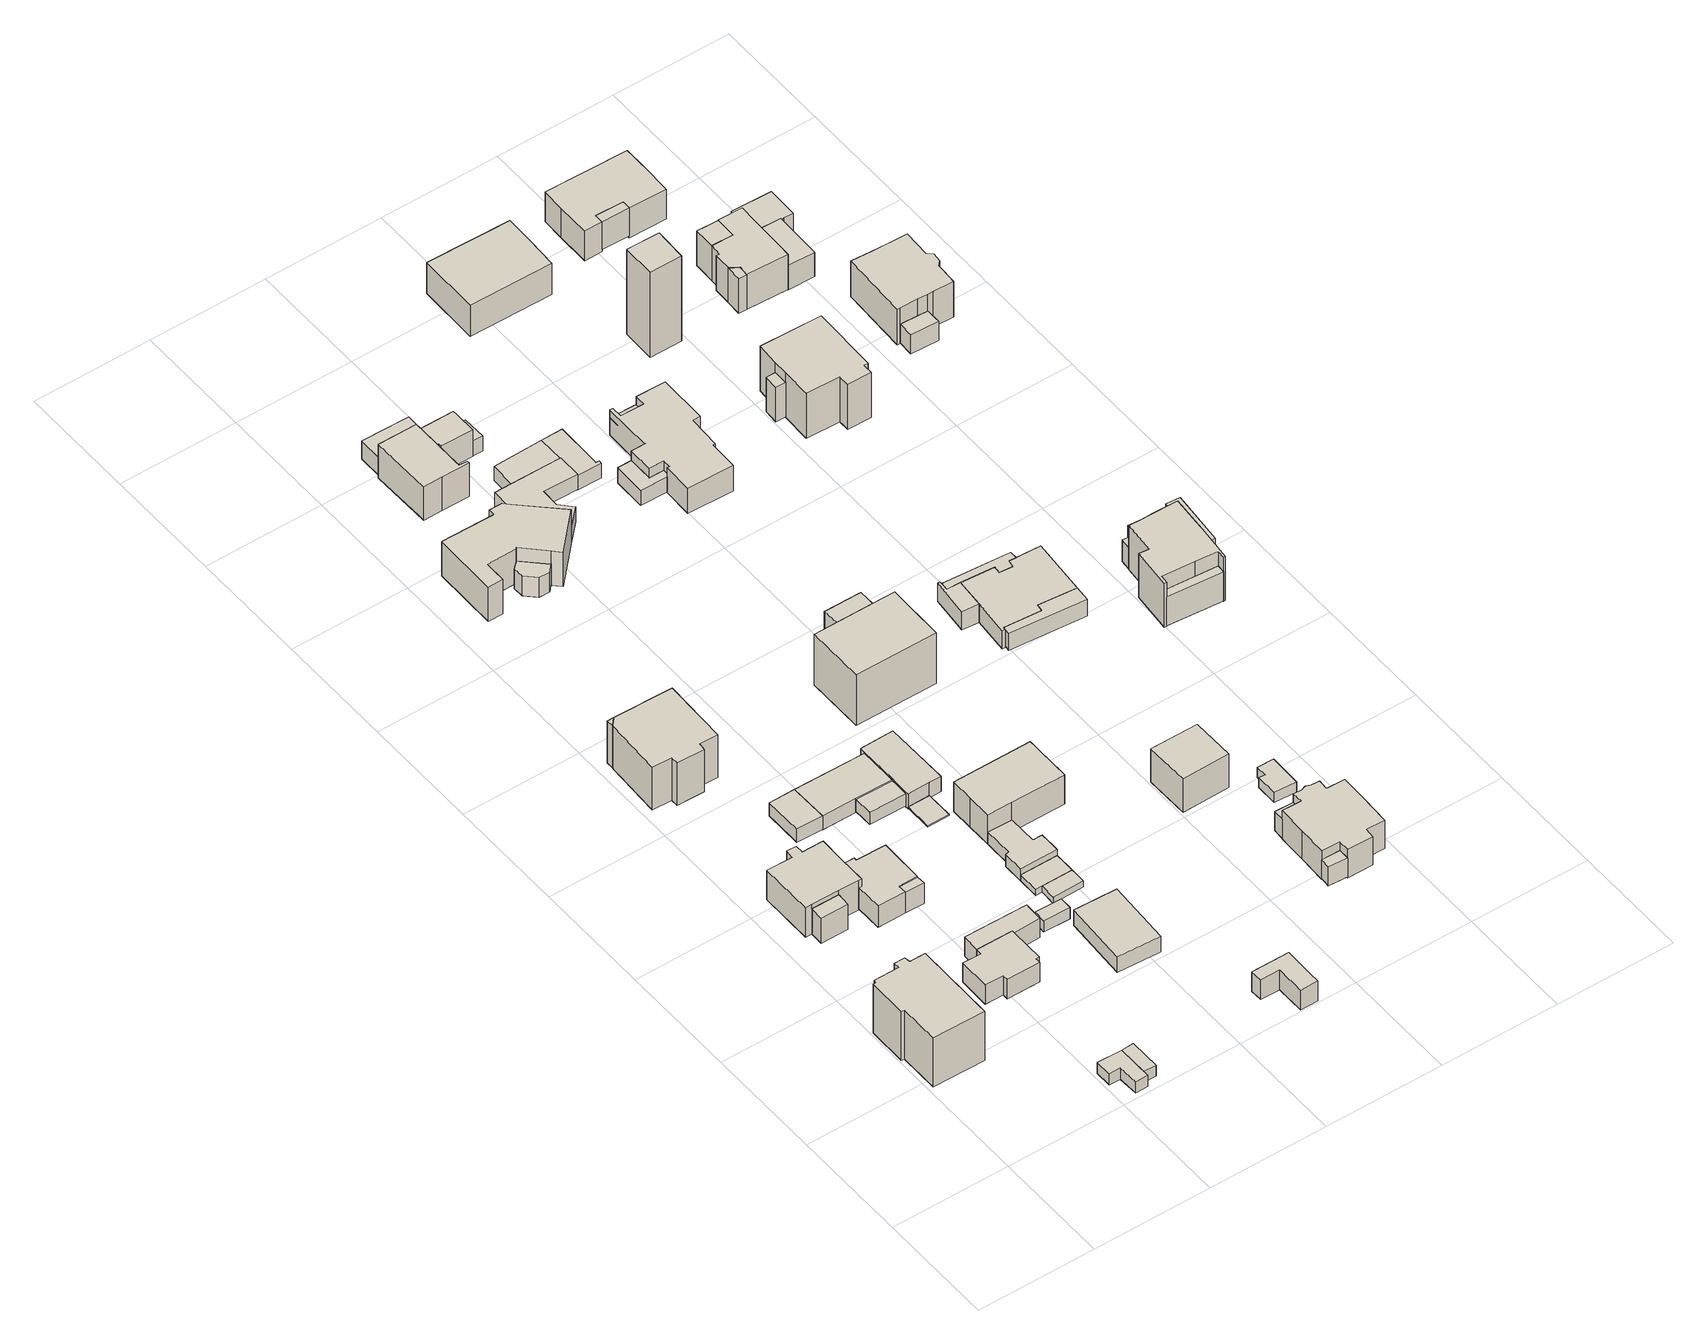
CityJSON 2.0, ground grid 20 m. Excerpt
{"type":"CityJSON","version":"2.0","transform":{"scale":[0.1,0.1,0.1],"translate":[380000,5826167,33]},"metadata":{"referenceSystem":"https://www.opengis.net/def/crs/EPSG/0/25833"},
"CityObjects":{
"building1":{"type":"Building","attributes":{"Gemeindeschluessel":"11000012","BezugspunktDach":"2200","function":"31001_1010","measuredHeight":9.77,"storeysAboveGround":2},"address":[{"country":"Germany","locality":"Berlin","thoroughfareNumber":"45","thoroughfareName":"Friederikestraße"}],"geometry":[{"type":"Solid","lod":"1","boundaries":[[[[0,1,2,3,4,5,6,7,8,9,10,11]],[[12,13,14,15,16,17,18,19,20,21,22,23]],[[12,23,11,10]],[[13,12,10,9]],[[14,13,9,8]],[[15,14,8,7]],[[16,15,7,6]],[[17,16,6,5]],[[18,17,5,4]],[[19,18,4,3]],[[20,19,3,2]],[[21,20,2,1]],[[22,21,1,0]],[[23,22,0,11]]]]}]},
"building2":{"type":"Building","attributes":{"Gemeindeschluessel":"11000012","BezugspunktDach":"2200","function":"51009_1610","measuredHeight":2.23,"storeysAboveGround":0},"address":[{"country":"Germany","locality":"Berlin"}],"geometry":[{"type":"Solid","lod":"1","boundaries":[[[[24,25,26,27,28,29,30]],[[31,32,33,34,35,36,37]],[[31,37,30,29]],[[32,31,29,28]],[[33,32,28,27]],[[34,33,27,26]],[[35,34,26,25]],[[36,35,25,24]],[[37,36,24,30]]]]}]},
"building3":{"type":"Building","attributes":{"Gemeindeschluessel":"11000012","function":"31001_1010"},"address":[{"country":"Germany","locality":"Berlin","thoroughfareNumber":"46","thoroughfareName":"Friederikestraße"}],"children":["building3-1","building3-2"]},
"building3-1":{"type":"BuildingPart","attributes":{"BezugspunktDach":"2200","measuredHeight":8.02,"storeysAboveGround":1},"parents":["building3"],"geometry":[{"type":"MultiSurface","lod":"1","boundaries":[[[38,39,40,41,42,43,44,45,46,47,48,49]],[[50,51,52,53,54,55,56,57,58,59,60,61]],[[50,61,49,48]],[[51,50,48,47]],[[52,51,47,46]],[[53,52,46,45]],[[54,53,45,44]],[[55,54,44,43]],[[56,55,43,42]],[[57,56,42,41]],[[58,57,41,40]],[[62,63,58,40,39]],[[60,59,39,38]],[[61,60,38,49]],[[59,58,63,62]]]}]},
"building3-2":{"type":"BuildingPart","attributes":{"BezugspunktDach":"2200","measuredHeight":5.03,"storeysAboveGround":1},"parents":["building3"],"geometry":[{"type":"Solid","lod":"1","boundaries":[[[[64,63,62,65]],[[59,58,66,67]],[[59,67,65,62]],[[66,58,63,64]],[[67,66,64,65]],[[62,63,58,59]]]]}]},
"building4":{"type":"Building","attributes":{"Gemeindeschluessel":"11000012","BezugspunktDach":"2200","function":"31001_2000","measuredHeight":2.09,"storeysAboveGround":1},"address":[{"country":"Germany","locality":"Berlin","thoroughfareNumber":"44 (3)","thoroughfareName":"Friederikestraße"}],"geometry":[{"type":"Solid","lod":"1","boundaries":[[[[27,68,69,28]],[[70,71,72,73]],[[70,73,28,69]],[[71,70,69,68]],[[72,71,68,27]],[[73,72,27,28]]]]}]},
"building5":{"type":"Building","attributes":{"Gemeindeschluessel":"11000012","BezugspunktDach":"2200","function":"31001_1010","measuredHeight":3.88,"storeysAboveGround":1},"address":[{"country":"Germany","locality":"Berlin","thoroughfareNumber":"45 (1)","thoroughfareName":"Friederikestraße"}],"geometry":[{"type":"Solid","lod":"1","boundaries":[[[[74,75,76,77,78,79,80,81,82,83,84]],[[85,86,87,88,89,90,91,92,93,94,95]],[[85,95,84,83]],[[86,85,83,82]],[[87,86,82,81]],[[88,87,81,80]],[[89,88,80,79]],[[90,89,79,78]],[[91,90,78,77]],[[92,91,77,76]],[[93,92,76,75]],[[94,93,75,74]],[[95,94,74,84]]]]}]},
"building6":{"type":"Building","attributes":{"Gemeindeschluessel":"11000012","BezugspunktDach":"2200","function":"51009_1610","measuredHeight":8.35,"storeysAboveGround":0},"address":[{"country":"Germany","locality":"Berlin"}],"geometry":[{"type":"Solid","lod":"1","boundaries":[[[[96,97,98]],[[99,100,101]],[[99,101,98,97]],[[100,99,97,96]],[[101,100,96,98]]]]}]},
"building7":{"type":"Building","attributes":{"Gemeindeschluessel":"11000012","BezugspunktDach":"2200","function":"31001_1010","measuredHeight":4.26,"storeysAboveGround":1},"address":[{"country":"Germany","locality":"Berlin","thoroughfareNumber":"46 (1)","thoroughfareName":"Friederikestraße"}],"geometry":[{"type":"Solid","lod":"1","boundaries":[[[[102,103,104,105,106,107,108,109,110,111]],[[112,113,114,115,116,117,118,119,120,121]],[[112,121,111,110]],[[113,112,110,109]],[[114,113,109,108]],[[115,114,108,107]],[[116,115,107,106]],[[117,116,106,105]],[[118,117,105,104]],[[119,118,104,103]],[[120,119,103,102]],[[121,120,102,111]]]]}]},
"building8":{"type":"Building","attributes":{"Gemeindeschluessel":"11000012","BezugspunktDach":"2200","function":"51009_1610","measuredHeight":4.04,"storeysAboveGround":0},"address":[{"country":"Germany","locality":"Berlin"}],"geometry":[{"type":"Solid","lod":"1","boundaries":[[[[122,123,124,125]],[[118,126,120,119]],[[118,119,125,124]],[[126,118,124,123]],[[120,126,123,122]],[[119,120,122,125]]]]}]},
"building9":{"type":"Building","attributes":{"Gemeindeschluessel":"11000012","BezugspunktDach":"2200","function":"31001_1010","measuredHeight":8.44,"storeysAboveGround":2},"address":[{"country":"Germany","locality":"Berlin","thoroughfareNumber":"47","thoroughfareName":"Friederikestraße"}],"geometry":[{"type":"Solid","lod":"1","boundaries":[[[[127,128,129,130,131,132,96,98,133]],[[134,135,136,137,138,139,140,141,142]],[[134,142,133,98]],[[135,134,98,96]],[[136,135,96,132]],[[137,136,132,131]],[[138,137,131,130]],[[139,138,130,129]],[[140,139,129,128]],[[141,140,128,127]],[[142,141,127,133]]]]}]},
"building10":{"type":"Building","attributes":{"Gemeindeschluessel":"11000012","BezugspunktDach":"2200","function":"31001_2000","measuredHeight":3.83,"storeysAboveGround":1},"address":[{"country":"Germany","locality":"Berlin","thoroughfareNumber":"45 (2)","thoroughfareName":"Friederikestraße"}],"geometry":[{"type":"Solid","lod":"1","boundaries":[[[[80,79,143,144,145,81]],[[146,147,148,89,88,87]],[[146,87,81,145]],[[147,146,145,144]],[[148,147,144,143]],[[89,148,143,79]],[[88,89,79,80]],[[87,88,80,81]]]]}]},
"building11":{"type":"Building","attributes":{"Gemeindeschluessel":"11000012","BezugspunktDach":"2200","function":"51009_1610","measuredHeight":2.56,"storeysAboveGround":0},"address":[{"country":"Germany","locality":"Berlin"}],"geometry":[{"type":"Solid","lod":"1","boundaries":[[[[149,150,151,152]],[[153,154,155,156]],[[153,156,152,151]],[[154,153,151,150]],[[155,154,150,149]],[[156,155,149,152]]]]}]},
"building12":{"type":"Building","attributes":{"Gemeindeschluessel":"11000012","BezugspunktDach":"2200","function":"31001_2463","measuredHeight":2.15,"storeysAboveGround":1},"address":[{"country":"Germany","locality":"Berlin","thoroughfareNumber":"21E (1)","thoroughfareName":"Jörsstraße"}],"geometry":[{"type":"Solid","lod":"1","boundaries":[[[[157,158,159,160]],[[161,162,163,164]],[[161,164,160,159]],[[162,161,159,158]],[[163,162,158,157]],[[164,163,157,160]]]]}]},
"building13":{"type":"Building","attributes":{"Gemeindeschluessel":"11000012","BezugspunktDach":"2200","function":"31001_2000","measuredHeight":2.66,"storeysAboveGround":1},"address":[{"country":"Germany","locality":"Berlin","thoroughfareNumber":"47 (1)","thoroughfareName":"Friederikestraße"}],"geometry":[{"type":"Solid","lod":"1","boundaries":[[[[149,165,166,167,150]],[[168,169,170,171,172]],[[168,172,150,167]],[[169,168,167,166]],[[170,169,166,165]],[[171,170,165,149]],[[172,171,149,150]]]]}]},
"building14":{"type":"Building","attributes":{"Gemeindeschluessel":"11000012","BezugspunktDach":"2200","function":"31001_1010","measuredHeight":3.04,"storeysAboveGround":1},"address":[{"country":"Germany","locality":"Berlin","thoroughfareNumber":"21E","thoroughfareName":"Jörsstraße"}],"geometry":[{"type":"Solid","lod":"1","boundaries":[[[[173,174,175,176]],[[177,178,179,180]],[[177,180,176,175]],[[178,177,175,174]],[[179,178,174,173]],[[180,179,173,176]]]]}]},
"building15":{"type":"Building","attributes":{"Gemeindeschluessel":"11000012","BezugspunktDach":"2200","function":"31001_2000","measuredHeight":2.36,"storeysAboveGround":1},"address":[{"country":"Germany","locality":"Berlin","thoroughfareNumber":"46 (2)","thoroughfareName":"Friederikestraße"}],"geometry":[{"type":"Solid","lod":"1","boundaries":[[[[181,182,183,184]],[[185,186,187,188]],[[185,188,184,183]],[[186,185,183,182]],[[187,186,182,181]],[[188,187,181,184]]]]}]},
"building16":{"type":"Building","attributes":{"Gemeindeschluessel":"11000012","BezugspunktDach":"2200","function":"31001_2463","measuredHeight":1.21,"storeysAboveGround":1},"address":[{"country":"Germany","locality":"Berlin","thoroughfareNumber":"21D (2)","thoroughfareName":"Jörsstraße"}],"geometry":[{"type":"Solid","lod":"1","boundaries":[[[[189,190,191,192]],[[193,194,195,196]],[[193,196,192,191]],[[194,193,191,190]],[[195,194,190,189]],[[196,195,189,192]]]]}]},
"building17":{"type":"Building","attributes":{"Gemeindeschluessel":"11000012","BezugspunktDach":"2200","function":"31001_2463","measuredHeight":1.26,"storeysAboveGround":1},"address":[{"country":"Germany","locality":"Berlin","thoroughfareNumber":"21D (1)","thoroughfareName":"Jörsstraße"}],"geometry":[{"type":"Solid","lod":"1","boundaries":[[[[197,191,190,198,199]],[[200,194,193,201,202]],[[200,202,199,198]],[[194,200,198,190]],[[193,194,190,191]],[[201,193,191,197]],[[202,201,197,199]]]]}]},
"building18":{"type":"Building","attributes":{"Gemeindeschluessel":"11000012","BezugspunktDach":"2200","function":"51009_1611","measuredHeight":0.283,"storeysAboveGround":0},"address":[{"country":"Germany","locality":"Berlin"}],"geometry":[{"type":"Solid","lod":"1","boundaries":[[[[203,204,205,206]],[[207,208,209,210]],[[207,210,206,205]],[[208,207,205,204]],[[209,208,204,203]],[[210,209,203,206]]]]}]},
"building19":{"type":"Building","attributes":{"Gemeindeschluessel":"11000012","BezugspunktDach":"2200","function":"31001_2463","measuredHeight":5.68,"storeysAboveGround":1},"address":[{"country":"Germany","locality":"Berlin","thoroughfareNumber":"21C (1)","thoroughfareName":"Jörsstraße"}],"geometry":[{"type":"Solid","lod":"1","boundaries":[[[[211,212,213,214,215,216,217]],[[218,219,220,221,222,223,224]],[[218,224,217,216]],[[219,218,216,215]],[[220,219,215,214]],[[221,220,214,213]],[[222,221,213,212]],[[223,222,212,211]],[[224,223,211,217]]]]}]},
"building20":{"type":"Building","attributes":{"Gemeindeschluessel":"11000012","BezugspunktDach":"2200","function":"31001_2000","measuredHeight":3.03,"storeysAboveGround":1},"address":[{"country":"Germany","locality":"Berlin","thoroughfareNumber":"20 (1)","thoroughfareName":"Jörsstraße"}],"geometry":[{"type":"Solid","lod":"1","boundaries":[[[[225,226,227,228,229,230,231,232]],[[233,169,168,234,235,236,237,238]],[[233,238,232,231]],[[169,233,231,230]],[[168,169,230,229]],[[234,168,229,228]],[[235,234,228,227]],[[236,235,227,226]],[[237,236,226,225]],[[238,237,225,232]]]]}]},
"building21":{"type":"Building","attributes":{"Gemeindeschluessel":"11000012","function":"31001_1010"},"address":[{"country":"Germany","locality":"Berlin","thoroughfareNumber":"48","thoroughfareName":"Friederikestraße"}],"children":["building21-1","building21-2"]},
"building21-1":{"type":"BuildingPart","attributes":{"BezugspunktDach":"2200","measuredHeight":6.84,"storeysAboveGround":2},"parents":["building21"],"geometry":[{"type":"MultiSurface","lod":"1","boundaries":[[[239,240,241,242,243,244,245,246,247,248,249,250,251]],[[252,253,254,255,256,257,258,259,260,261,262,263,264]],[[252,264,251,250]],[[253,252,250,249]],[[254,253,249,248]],[[255,254,248,247]],[[256,255,247,246]],[[257,256,246,245]],[[258,257,245,244]],[[259,258,244,243]],[[265,266,243,242]],[[260,259,267,268]],[[269,265,242,241]],[[261,260,265,268,270]],[[262,261,241,240]],[[263,262,240,239]],[[264,263,239,251]],[[268,267,266,265]],[[270,268,265,269]]]}]},
"building21-2":{"type":"BuildingPart","attributes":{"BezugspunktDach":"2200","measuredHeight":3.88,"storeysAboveGround":2},"parents":["building21"],"geometry":[{"type":"MultiSurface","lod":"1","boundaries":[[[271,272,273,266,265,269,274]],[[270,268,267,275,276,277,278]],[[270,278,274,269]],[[275,267,266,273]],[[276,275,273,272]],[[277,276,272,271]],[[278,277,271,274]],[[268,270,269,265]],[[279,267,268,280,265,266]]]}]},
"building22":{"type":"Building","attributes":{"Gemeindeschluessel":"11000012","function":"31001_1010"},"address":[{"country":"Germany","locality":"Berlin","thoroughfareNumber":"21D","thoroughfareName":"Jörsstraße"}],"children":["building22-1","building22-2"]},
"building22-1":{"type":"BuildingPart","attributes":{"BezugspunktDach":"2200","measuredHeight":8.23,"storeysAboveGround":2},"parents":["building22"],"geometry":[{"type":"MultiSurface","lod":"1","boundaries":[[[281,282,283,284,285,286,287,288]],[[289,290,291,292,293,294,295,296]],[[289,296,288,287]],[[290,289,287,286]],[[291,290,286,285]],[[292,291,285,284]],[[293,292,284,283]],[[297,298,293,283,282]],[[295,294,282,281]],[[296,295,281,288]],[[294,293,298,297]]]}]},
"building22-2":{"type":"BuildingPart","attributes":{"BezugspunktDach":"2200","measuredHeight":2.44,"storeysAboveGround":2},"parents":["building22"],"geometry":[{"type":"Solid","lod":"1","boundaries":[[[[299,300,301,302,298,297,303,304]],[[305,294,293,306,307,200,202,308]],[[305,308,304,303]],[[294,305,303,297]],[[294,297,294,293]],[[306,293,298,302]],[[307,306,302,301]],[[200,307,301,300]],[[202,200,300,299]],[[308,202,299,304]],[[294,297,298,293]]]]}]},
"building23":{"type":"Building","attributes":{"Gemeindeschluessel":"11000012","BezugspunktDach":"2200","function":"31001_2463","measuredHeight":3.62,"storeysAboveGround":1},"address":[{"country":"Germany","locality":"Berlin","thoroughfareNumber":"49 (2)","thoroughfareName":"Friederikestraße"}],"geometry":[{"type":"Solid","lod":"1","boundaries":[[[[309,310,311,312]],[[313,314,315,316]],[[313,316,312,311]],[[314,313,311,310]],[[315,314,310,309]],[[316,315,309,312]]]]}]},
"building24":{"type":"Building","attributes":{"Gemeindeschluessel":"11000012","function":"31001_1010"},"address":[{"country":"Germany","locality":"Berlin","thoroughfareNumber":"49","thoroughfareName":"Friederikestraße"}],"children":["building24-1","building24-2"]},
"building24-1":{"type":"BuildingPart","attributes":{"BezugspunktDach":"2200","measuredHeight":8.42,"storeysAboveGround":2},"parents":["building24"],"geometry":[{"type":"MultiSurface","lod":"1","boundaries":[[[317,318,319,320,321,322,323,324,325,326,327]],[[328,329,330,331,332,333,334,335,336,337,338]],[[328,338,327,326]],[[329,328,326,325]],[[330,329,325,324]],[[331,330,324,323]],[[332,339,340,323,322]],[[333,332,322,321]],[[334,333,321,320]],[[335,334,320,319]],[[336,335,319,318]],[[337,336,318,317]],[[338,337,317,327]],[[331,340,339,332]]]}]},
"building24-2":{"type":"BuildingPart","attributes":{"BezugspunktDach":"2200","measuredHeight":6.51,"storeysAboveGround":2},"parents":["building24"],"geometry":[{"type":"Solid","lod":"1","boundaries":[[[[339,341,342,343,344,345,346,340]],[[347,348,349,350,351,352,332,331]],[[347,331,340,346]],[[348,347,346,345]],[[349,348,345,344]],[[350,349,344,343]],[[351,350,343,342]],[[352,351,342,341]],[[332,352,341,339]],[[331,332,339,340]]]]}]},
"building25":{"type":"Building","attributes":{"Gemeindeschluessel":"11000012","BezugspunktDach":"2200","function":"31001_2463","measuredHeight":3,"storeysAboveGround":1},"address":[{"country":"Germany","locality":"Berlin","thoroughfareNumber":"48 (1)","thoroughfareName":"Friederikestraße"}],"geometry":[{"type":"Solid","lod":"1","boundaries":[[[[353,354,355,356,357,358,359,360,361,362]],[[363,364,365,366,367,368,369,370,371,372]],[[363,372,362,361]],[[364,363,361,360]],[[365,364,360,359]],[[366,365,359,358]],[[367,366,358,357]],[[368,367,357,356]],[[369,368,356,355]],[[370,369,355,354]],[[371,370,354,353]],[[372,371,353,362]]]]}]},
"building26":{"type":"Building","attributes":{"Gemeindeschluessel":"11000012","BezugspunktDach":"2200","function":"51009_1610","measuredHeight":2.59,"storeysAboveGround":0},"address":[{"country":"Germany","locality":"Berlin"}],"geometry":[{"type":"Solid","lod":"1","boundaries":[[[[373,374,375,376]],[[377,378,379,380]],[[377,380,376,375]],[[378,377,375,374]],[[379,378,374,373]],[[380,379,373,376]]]]}]},
"building27":{"type":"Building","attributes":{"Gemeindeschluessel":"11000012","function":"31001_1010"},"address":[{"country":"Germany","locality":"Berlin","thoroughfareNumber":"20","thoroughfareName":"Jörsstraße"}],"children":["building27-1","building27-2"]},
"building27-1":{"type":"BuildingPart","attributes":{"BezugspunktDach":"2200","measuredHeight":10.02,"storeysAboveGround":2},"parents":["building27"],"geometry":[{"type":"Solid","lod":"1","boundaries":[[[[381,382,383,384,385,386]],[[387,388,389,390,391,392]],[[387,392,386,385]],[[388,387,385,384]],[[390,389,383,382]],[[391,390,382,381]],[[392,391,381,386]],[[384,383,389,388]]]]}]},
"building27-2":{"type":"BuildingPart","attributes":{"BezugspunktDach":"2200","measuredHeight":10.02,"storeysAboveGround":2},"parents":["building27"],"geometry":[{"type":"Solid","lod":"1","boundaries":[[[[384,383,393,394]],[[395,389,388,396]],[[395,396,394,393]],[[389,395,393,383]],[[396,388,384,394]],[[383,384,388,389]]]]}]},
"building28":{"type":"Building","attributes":{"Gemeindeschluessel":"11000012","BezugspunktDach":"2200","function":"51009_1610","measuredHeight":3,"storeysAboveGround":0},"address":[{"country":"Germany","locality":"Berlin"}],"geometry":[{"type":"Solid","lod":"1","boundaries":[[[[397,398,399,400]],[[401,402,403,404]],[[401,404,400,399]],[[402,401,399,398]],[[403,402,398,397]],[[404,403,397,400]]]]}]},
"building29":{"type":"Building","attributes":{"Gemeindeschluessel":"11000012","BezugspunktDach":"2200","function":"31001_2000","measuredHeight":2.73,"storeysAboveGround":1},"address":[{"country":"Germany","locality":"Berlin","thoroughfareNumber":"49 (1)","thoroughfareName":"Friederikestraße"}],"geometry":[{"type":"Solid","lod":"1","boundaries":[[[[405,406,407,408]],[[409,410,366,365]],[[409,365,408,407]],[[410,409,407,406]],[[366,410,406,405]],[[365,366,405,408]]]]}]},
"building30":{"type":"Building","attributes":{"Gemeindeschluessel":"11000012","BezugspunktDach":"2200","function":"51009_1610","measuredHeight":3.72,"storeysAboveGround":0},"address":[{"country":"Germany","locality":"Berlin"}],"geometry":[{"type":"Solid","lod":"1","boundaries":[[[[411,412,413,414]],[[415,416,417,418]],[[415,418,414,413]],[[416,415,413,412]],[[417,416,412,411]],[[418,417,411,414]]]]}]},
"building31":{"type":"Building","attributes":{"Gemeindeschluessel":"11000012","BezugspunktDach":"2200","function":"31001_2463","measuredHeight":2.86,"storeysAboveGround":1},"address":[{"country":"Germany","locality":"Berlin","thoroughfareNumber":"8 (1)","thoroughfareName":"Jörsstraße"}],"geometry":[{"type":"Solid","lod":"1","boundaries":[[[[419,420,421,422,406,405,423]],[[424,425,426,427,428,429,430]],[[424,430,423,405]],[[425,424,405,406]],[[426,425,406,422]],[[427,426,422,421]],[[428,427,421,420]],[[429,428,420,419]],[[430,429,419,423]]]]}]},
"building32":{"type":"Building","attributes":{"Gemeindeschluessel":"11000012","BezugspunktDach":"2200","function":"31001_1010","measuredHeight":6.57,"storeysAboveGround":1},"address":[{"country":"Germany","locality":"Berlin","thoroughfareNumber":"21A","thoroughfareName":"Jörsstraße"}],"geometry":[{"type":"Solid","lod":"1","boundaries":[[[[431,432,433,434]],[[435,436,437,438]],[[435,438,434,433]],[[436,435,433,432]],[[437,436,432,431]],[[438,437,431,434]]]]}]},
"building33":{"type":"Building","attributes":{"Gemeindeschluessel":"11000012","BezugspunktDach":"2200","function":"51009_1610","measuredHeight":3.73,"storeysAboveGround":0},"address":[{"country":"Germany","locality":"Berlin"}],"geometry":[{"type":"Solid","lod":"1","boundaries":[[[[439,440,441,442]],[[443,444,445,446]],[[443,446,442,441]],[[444,443,441,440]],[[445,444,440,439]],[[446,445,439,442]]]]}]},
"building34":{"type":"Building","attributes":{"Gemeindeschluessel":"11000012","BezugspunktDach":"2200","function":"51009_1610","measuredHeight":3.07,"storeysAboveGround":0},"address":[{"country":"Germany","locality":"Berlin"}],"geometry":[{"type":"Solid","lod":"1","boundaries":[[[[447,448,449,450,451,452,453]],[[454,455,456,457,458,459,460]],[[454,460,453,452]],[[455,454,452,451]],[[456,455,451,450]],[[457,456,450,449]],[[458,457,449,448]],[[459,458,448,447]],[[460,459,447,453]]]]}]},
"building35":{"type":"Building","attributes":{"Gemeindeschluessel":"11000012","BezugspunktDach":"2200","function":"31001_1010","measuredHeight":8.12,"storeysAboveGround":2},"address":[{"country":"Germany","locality":"Berlin","thoroughfareNumber":"21B","thoroughfareName":"Jörsstraße"}],"geometry":[{"type":"Solid","lod":"1","boundaries":[[[[461,462,463,464,465,466,467,468,469,470,471,472,473,474,475,476,477]],[[478,479,480,481,482,483,484,485,486,487,488,489,490,491,492,493,494]],[[478,494,477,476]],[[479,478,476,475]],[[480,479,475,474]],[[481,480,474,473]],[[482,481,473,472]],[[483,482,472,471]],[[484,483,471,470]],[[485,484,470,469]],[[486,485,469,468]],[[487,486,468,467]],[[488,487,467,466]],[[489,488,466,465]],[[490,489,465,464]],[[491,490,464,463]],[[492,491,463,462]],[[493,492,462,461]],[[494,493,461,477]]]]}]},
"building36":{"type":"Building","attributes":{"Gemeindeschluessel":"11000012","BezugspunktDach":"2200","function":"31001_2000","measuredHeight":2.02,"storeysAboveGround":1},"address":[{"country":"Germany","locality":"Berlin","thoroughfareNumber":"21A (1)","thoroughfareName":"Jörsstraße"}],"geometry":[{"type":"Solid","lod":"1","boundaries":[[[[495,496,497,498,499,500]],[[501,502,503,504,505,506]],[[501,506,500,499]],[[502,501,499,498]],[[503,502,498,497]],[[504,503,497,496]],[[505,504,496,495]],[[506,505,495,500]]]]}]},
"building37":{"type":"Building","attributes":{"Gemeindeschluessel":"11000012","function":"31001_1010"},"address":[{"country":"Germany","locality":"Berlin","thoroughfareNumber":"8","thoroughfareName":"Jörsstraße"}],"children":["building37-1","building37-2","building37-3"]},
"building37-1":{"type":"BuildingPart","attributes":{"BezugspunktDach":"2200","measuredHeight":5.05,"storeysAboveGround":1},"parents":["building37"],"geometry":[{"type":"Solid","lod":"1","boundaries":[[[[507,508,509,510,511,512,513,514,515,516,517,518,519,520,521,522,523,524]],[[525,526,527,528,529,530,531,532,533,534,535,536,537,538,539,540,541,542]],[[525,542,524,523]],[[526,525,523,522]],[[527,526,522,521]],[[528,527,521,520]],[[529,528,520,519]],[[530,529,519,518]],[[531,530,518,517]],[[532,531,517,516]],[[533,532,516,515]],[[534,533,515,514]],[[535,534,514,513]],[[536,535,513,512]],[[537,536,512,511]],[[538,537,511,510]],[[539,538,510,509]],[[540,539,509,508]],[[541,540,508,507]],[[542,541,507,524]]]]}]},
"building37-2":{"type":"BuildingPart","attributes":{"BezugspunktDach":"2200","measuredHeight":5.05,"storeysAboveGround":1},"parents":["building37"],"geometry":[{"type":"MultiSurface","lod":"1","boundaries":[[[507,543,522,523,524]],[[525,526,544,541,542]],[[525,542,524,523]],[[526,525,523,522]],[[545,546,526,522,543]],[[541,544,543,507]],[[542,541,507,524]],[[544,526,546,545]]]}]},
"building37-3":{"type":"BuildingPart","attributes":{"BezugspunktDach":"2200","measuredHeight":3.56,"storeysAboveGround":1},"parents":["building37"],"geometry":[{"type":"MultiSurface","lod":"1","boundaries":[[[545,547,548,549,550,551,552,553,546]],[[527,528,529,530,531,532,533,544,526]],[[527,526,546,553]],[[528,527,553,552]],[[529,528,552,551]],[[530,529,551,550]],[[531,530,550,549]],[[532,531,549,548]],[[533,532,548,547]],[[544,533,547,545]],[[526,544,554,545,546]]]}]},
"building38":{"type":"Building","attributes":{"Gemeindeschluessel":"11000012","BezugspunktDach":"2200","function":"31001_2463","measuredHeight":3.53,"storeysAboveGround":1},"address":[{"country":"Germany","locality":"Berlin","thoroughfareNumber":"21 (1)","thoroughfareName":"Jörsstraße"}],"geometry":[{"type":"Solid","lod":"1","boundaries":[[[[555,556,557,558,559,560,561]],[[562,563,564,565,566,567,568]],[[562,568,561,560]],[[563,562,560,559]],[[564,563,559,558]],[[565,564,558,557]],[[566,565,557,556]],[[567,566,556,555]],[[568,567,555,561]]]]}]},
"building39":{"type":"Building","attributes":{"Gemeindeschluessel":"11000012","BezugspunktDach":"2200","function":"51009_1610","measuredHeight":3.28,"storeysAboveGround":0},"address":[{"country":"Germany","locality":"Berlin"}],"geometry":[{"type":"Solid","lod":"1","boundaries":[[[[569,570,571,572]],[[573,574,575,576]],[[573,576,572,571]],[[574,573,571,570]],[[575,574,570,569]],[[576,575,569,572]]]]}]},
"building40":{"type":"Building","attributes":{"Gemeindeschluessel":"11000012","BezugspunktDach":"2200","function":"51009_1610","measuredHeight":3.27,"storeysAboveGround":0},"address":[{"country":"Germany","locality":"Berlin"}],"geometry":[{"type":"Solid","lod":"1","boundaries":[[[[577,578,579,580,581,582,583]],[[584,585,586,587,588,589,590]],[[584,590,583,582]],[[585,584,582,581]],[[586,585,581,580]],[[587,586,580,579]],[[588,587,579,578]],[[589,588,578,577]],[[590,589,577,583]]]]}]},
"building41":{"type":"Building","attributes":{"Gemeindeschluessel":"11000012","BezugspunktDach":"2200","function":"51009_1610","measuredHeight":3.52,"storeysAboveGround":0},"address":[{"country":"Germany","locality":"Berlin"}],"geometry":[{"type":"Solid","lod":"1","boundaries":[[[[556,591,592,593,594,595,596,558,557]],[[564,597,598,599,600,601,602,566,565]],[[564,565,557,558]],[[597,564,558,596]],[[598,597,596,595]],[[599,598,595,594]],[[600,599,594,593]],[[601,600,593,592]],[[602,601,592,591]],[[566,602,591,556]],[[565,566,556,557]]]]}]},
"building42":{"type":"Building","attributes":{"Gemeindeschluessel":"11000012","BezugspunktDach":"2200","function":"31001_1010","measuredHeight":3.52,"storeysAboveGround":1},"address":[{"country":"Germany","locality":"Berlin","thoroughfareNumber":"21","thoroughfareName":"Jörsstraße"}],"geometry":[{"type":"Solid","lod":"1","boundaries":[[[[582,581,580,579,578,603,595,594,593,592,591,556,555,604]],[[567,566,602,601,600,599,598,605,606,607,608,609,610,611]],[[567,611,604,555]],[[566,567,555,556]],[[602,566,556,591]],[[601,602,591,592]],[[600,601,592,593]],[[599,600,593,594]],[[598,599,594,595]],[[605,598,595,603]],[[606,605,603,578]],[[607,606,578,579]],[[608,607,579,580]],[[609,608,580,581]],[[610,609,581,582]],[[611,610,582,604]]]]}]},
"building43":{"type":"Building","attributes":{"Gemeindeschluessel":"11000012","BezugspunktDach":"2200","function":"31001_1010","measuredHeight":8.61,"storeysAboveGround":1},"address":[{"country":"Germany","locality":"Berlin","thoroughfareNumber":"50A","thoroughfareName":"Friederikestraße"}],"geometry":[{"type":"Solid","lod":"1","boundaries":[[[[612,613,614,615,616]],[[617,618,619,620,621]],[[617,621,616,615]],[[618,617,615,614]],[[619,618,614,613]],[[620,619,613,612]],[[621,620,612,616]]]]}]},
"building44":{"type":"Building","attributes":{"Gemeindeschluessel":"11000012","BezugspunktDach":"2200","function":"31001_2463","measuredHeight":16.79,"storeysAboveGround":1},"address":[{"country":"Germany","locality":"Berlin","thoroughfareNumber":"7A (1)","thoroughfareName":"Jörsstraße"}],"geometry":[{"type":"Solid","lod":"1","boundaries":[[[[622,623,624,625]],[[626,627,628,629]],[[626,629,625,624]],[[627,626,624,623]],[[628,627,623,622]],[[629,628,622,625]]]]}]},
"building45":{"type":"Building","attributes":{"Gemeindeschluessel":"11000012","BezugspunktDach":"2200","function":"51009_1610","measuredHeight":5.71,"storeysAboveGround":0},"address":[{"country":"Germany","locality":"Berlin"}],"geometry":[{"type":"Solid","lod":"1","boundaries":[[[[630,631,632,633]],[[634,635,636,637]],[[634,637,633,632]],[[635,634,632,631]],[[636,635,631,630]],[[637,636,630,633]]]]}]},
"building46":{"type":"Building","attributes":{"Gemeindeschluessel":"11000012","function":"31001_1010"},"address":[{"country":"Germany","locality":"Berlin","thoroughfareNumber":"7","thoroughfareName":"Jörsstraße"}],"children":["building46-1","building46-2"]},
"building46-1":{"type":"BuildingPart","attributes":{"BezugspunktDach":"2200","measuredHeight":11.48,"storeysAboveGround":2},"parents":["building46"],"geometry":[{"type":"MultiSurface","lod":"1","boundaries":[[[638,639,640,641,642,643,644,645,646,647]],[[648,649,650,651,652,653,654,655,656,657]],[[648,657,647,646]],[[658,659,646,645]],[[649,648,660,661]],[[650,649,645,644]],[[651,650,644,643]],[[652,651,643,642]],[[653,652,642,641]],[[654,653,641,640]],[[655,654,640,639]],[[656,655,639,638]],[[657,656,638,647]],[[661,660,659,658]]]}]},
"building46-2":{"type":"BuildingPart","attributes":{"BezugspunktDach":"2200","measuredHeight":6.87,"storeysAboveGround":2},"parents":["building46"],"geometry":[{"type":"Solid","lod":"1","boundaries":[[[[659,658,662,663]],[[664,661,660,665]],[[664,665,663,662]],[[661,664,662,658]],[[665,660,659,663]],[[660,661,658,659]]]]}]},
"building47":{"type":"Building","attributes":{"Gemeindeschluessel":"11000012","BezugspunktDach":"2200","function":"51009_1610","measuredHeight":4.32,"storeysAboveGround":0},"address":[{"country":"Germany","locality":"Berlin"}],"geometry":[{"type":"Solid","lod":"1","boundaries":[[[[666,667,668,669]],[[670,671,672,673]],[[670,673,669,668]],[[671,670,668,667]],[[672,671,667,666]],[[673,672,666,669]]]]}]},
"building48":{"type":"Building","attributes":{"Gemeindeschluessel":"11000012","function":"31001_1010"},"address":[{"country":"Germany","locality":"Berlin","thoroughfareNumber":"22","thoroughfareName":"Jörsstraße"}],"children":["building48-1","building48-2","building48-3"]},
"building48-1":{"type":"BuildingPart","attributes":{"BezugspunktDach":"2200","measuredHeight":12.13,"storeysAboveGround":1},"parents":["building48"],"geometry":[{"type":"MultiSurface","lod":"1","boundaries":[[[674,675,676,677,678,679,680,681,682,683,684,685,686,687]],[[688,689,690,691,692,693,694,695,696,697,698,699,700,701]],[[688,701,687,686]],[[689,688,686,685]],[[690,689,685,684]],[[691,690,684,683]],[[702,703,691,683,682]],[[704,702,692,682,681]],[[705,706,681,680]],[[696,695,679,678]],[[697,696,678,677]],[[698,697,677,676]],[[699,698,676,675]],[[700,699,675,674]],[[701,700,674,687]],[[692,691,703,702]],[[693,707,692,702,704]],[[694,693,706,705]]]}]},
"building48-2":{"type":"BuildingPart","attributes":{"BezugspunktDach":"2200","measuredHeight":6.58,"storeysAboveGround":1},"parents":["building48"],"geometry":[{"type":"MultiSurface","lod":"1","boundaries":[[[708,709,710,705]],[[711,712,713,694]],[[711,694,693,706,710],[714,704,693,711]],[[712,711,710,709]],[[713,712,709,708]],[[694,713,708,705]],[[705,706,693,694]],[[714,711,693,704]]]}]},
"building48-3":{"type":"BuildingPart","attributes":{"BezugspunktDach":"2200","measuredHeight":4.6,"storeysAboveGround":1},"parents":["building48"],"geometry":[{"type":"MultiSurface","lod":"1","boundaries":[[[704,714,715,716,703]],[[717,718,711,693,691]],[[717,691,703,716]],[[718,717,716,715]],[[711,718,715,714]],[[691,692,702,703]],[[704,702,692,693]]]}]},
"building49":{"type":"Building","attributes":{"Gemeindeschluessel":"11000012","BezugspunktDach":"2200","function":"51009_1610","measuredHeight":5.57,"storeysAboveGround":0},"address":[{"country":"Germany","locality":"Berlin"}],"geometry":[{"type":"Solid","lod":"1","boundaries":[[[[719,720,721,722]],[[723,724,725,726]],[[723,726,722,721]],[[724,723,721,720]],[[725,724,720,719]],[[726,725,719,722]]]]}]},
"building50":{"type":"Building","attributes":{"Gemeindeschluessel":"11000012","BezugspunktDach":"2200","function":"51009_1610","measuredHeight":6.77,"storeysAboveGround":0},"address":[{"country":"Germany","locality":"Berlin"}],"geometry":[{"type":"Solid","lod":"1","boundaries":[[[[727,728,729,730]],[[731,732,733,734]],[[731,734,730,729]],[[732,731,729,728]],[[733,732,728,727]],[[734,733,727,730]]]]}]},
"building51":{"type":"Building","attributes":{"Gemeindeschluessel":"11000012","BezugspunktDach":"2200","function":"31001_1010","measuredHeight":8.63,"storeysAboveGround":2},"address":[{"country":"Germany","locality":"Berlin","thoroughfareNumber":"7B","thoroughfareName":"Jörsstraße"}],"geometry":[{"type":"Solid","lod":"1","boundaries":[[[[722,721,720,719,735,736,737,738,739,740]],[[741,742,743,744,745,746,747,748,749,750]],[[741,750,740,739]],[[742,741,739,738]],[[743,742,738,737]],[[744,743,737,736]],[[745,744,736,735]],[[746,745,735,719]],[[747,746,719,720]],[[748,747,720,721]],[[749,748,721,722]],[[750,749,722,740]]]]}]},
"building52":{"type":"Building","attributes":{"Gemeindeschluessel":"11000012","BezugspunktDach":"2200","function":"31001_2000","measuredHeight":6.86,"storeysAboveGround":1},"address":[{"country":"Germany","locality":"Berlin","thoroughfareNumber":"7A (2)","thoroughfareName":"Jörsstraße"}],"geometry":[{"type":"Solid","lod":"1","boundaries":[[[[751,752,753,754]],[[755,756,757,758]],[[755,758,754,753]],[[756,755,753,752]],[[757,756,752,751]],[[758,757,751,754]]]]}]},
"building53":{"type":"Building","attributes":{"Gemeindeschluessel":"11000012","BezugspunktDach":"2200","function":"31001_1010","measuredHeight":6.93,"storeysAboveGround":2},"address":[{"country":"Germany","locality":"Berlin","thoroughfareNumber":"7A","thoroughfareName":"Jörsstraße"}],"geometry":[{"type":"Solid","lod":"1","boundaries":[[[[759,760,761,762,763,764,765,766,767,768,769]],[[770,771,758,757,756,772,773,774,733,732,731]],[[770,731,769,768]],[[771,770,768,767]],[[758,771,767,766]],[[757,758,766,765]],[[756,757,765,764]],[[772,756,764,763]],[[773,772,763,762]],[[774,773,762,761]],[[733,774,761,760]],[[732,733,760,759]],[[731,732,759,769]]]]}]},
"building54":{"type":"Building","attributes":{"Gemeindeschluessel":"11000012","BezugspunktDach":"2200","function":"31001_2723","measuredHeight":6.02,"storeysAboveGround":1},"address":[{"country":"Germany","locality":"Berlin","thoroughfareNumber":"6A (4)","thoroughfareName":"Jörsstraße"}],"geometry":[{"type":"Solid","lod":"1","boundaries":[[[[775,776,777,778]],[[779,780,781,782]],[[779,782,778,777]],[[780,779,777,776]],[[781,780,776,775]],[[782,781,775,778]]]]}]},
"building55":{"type":"Building","attributes":{"Gemeindeschluessel":"11000012","BezugspunktDach":"2200","function":"31001_2463","measuredHeight":4.04,"storeysAboveGround":1},"address":[{"country":"Germany","locality":"Berlin","thoroughfareNumber":"6A (1)","thoroughfareName":"Jörsstraße"}],"geometry":[{"type":"Solid","lod":"1","boundaries":[[[[783,784,785,786,787,788,789]],[[790,791,792,793,794,780,779]],[[790,779,789,788]],[[791,790,788,787]],[[792,791,787,786]],[[793,792,786,785]],[[794,793,785,784]],[[780,794,784,783]],[[779,780,783,789]]]]}]},
"building56":{"type":"Building","attributes":{"Gemeindeschluessel":"11000012","function":"31001_1010"},"address":[{"country":"Germany","locality":"Berlin","thoroughfareNumber":"6","thoroughfareName":"Jörsstraße"}],"children":["building56-1","building56-2"]},
"building56-1":{"type":"BuildingPart","attributes":{"BezugspunktDach":"2200","measuredHeight":9.85,"storeysAboveGround":2},"parents":["building56"],"geometry":[{"type":"MultiSurface","lod":"1","boundaries":[[[795,796,797,798,799,800,801,802,803,804,805,806,807,808]],[[809,810,811,812,813,814,815,816,817,818,819,820,821,822]],[[809,822,808,807]],[[810,809,807,806]],[[811,810,806,805]],[[812,811,805,804]],[[813,812,804,803]],[[814,813,803,802]],[[815,814,802,801]],[[816,815,801,800]],[[817,816,800,799]],[[818,817,799,798]],[[819,818,798,797]],[[823,824,825,826,820,819,797,796]],[[827,823,826,828,827,821,820,796,795]],[[822,821,795,808]],[[826,825,824,823]],[[828,826,823,827]]]}]},
"building56-2":{"type":"BuildingPart","attributes":{"BezugspunktDach":"2200","measuredHeight":3.68,"storeysAboveGround":2},"parents":["building56"],"geometry":[{"type":"MultiSurface","lod":"1","boundaries":[[[829,824,827,830]],[[828,825,831,832]],[[828,832,830,827]],[[831,825,824,829]],[[832,831,829,830]],[[825,826,823,824]],[[828,833,827,823,834,826]]]}]}
},
"vertices":[
[8,252,102],[8,185,102],[96,184,102],[97,324,102],[70,324,102],[69,334,102],[51,334,102],[51,324,102],[9,324,102],[8,319,102],[4,319,102],[3,253,102],[4,319,5],[8,319,5],[9,324,5],[51,324,5],[51,334,5],[69,334,5],[70,324,5],[97,324,5],[96,184,5],[8,185,5],[8,252,5],[3,253,5],
[225,42,28],[226,8,28],[247,8,28],[247,17,28],[247,69,28],[206,70,28],[206,42,28],[206,70,6],[247,69,6],[247,17,6],[247,8,6],[226,8,6],[225,42,6],[206,42,6],
[38,523,65],[49,523,65],[95,523,65],[129,522,65],[134,522,65],[134,572,65],[135,613,65],[99,613,65],[99,627,65],[83,628,65],[82,613,65],[38,614,65],[82,613,7],[83,628,7],[99,627,7],[99,613,7],[135,613,7],[134,572,7],[134,522,7],[129,522,7],[95,523,7],[49,523,7],[38,523,7],[38,614,7],[49,523,57],[95,523,57],
[94,500,57],[48,500,57],[94,500,7],[48,500,7],
[268,17,28],[268,70,28],[268,70,7],[268,17,7],[247,17,7],[247,69,7],
[192,270,44],[192,261,44],[248,261,44],[248,269,44],[254,270,44],[254,328,44],[254,333,44],[193,333,44],[193,323,44],[162,324,44],[161,271,44],[162,324,6],[193,323,6],[193,333,6],[254,333,6],[254,328,6],[254,270,6],[248,269,6],[248,261,6],[192,261,6],[192,270,6],[161,271,6],
[30,959,90],[19,959,90],[19,947,90],[19,959,7],[30,959,7],[19,947,7],
[176,477,51],[175,491,51],[207,491,51],[208,566,51],[158,567,51],[158,572,51],[134,572,51],[134,522,51],[129,522,51],[129,477,51],[129,522,9],[134,522,9],[134,572,9],[158,572,9],[158,567,9],[208,566,9],[207,491,9],[175,491,9],[176,477,9],[129,477,9],
[176,477,50],[208,476,50],[207,491,50],[175,491,50],[208,476,9],
[48,848,90],[48,836,90],[94,835,90],[95,847,90],[126,846,90],[129,957,90],[15,849,90],[19,947,6],[30,959,6],[129,957,6],[126,846,6],[95,847,6],[94,835,6],[48,836,6],[48,848,6],[15,849,6],
[299,330,44],[300,362,44],[194,363,44],[194,363,6],[300,362,6],[299,330,6],
[181,676,35],[180,741,35],[137,741,35],[137,677,35],[137,741,9],[180,741,9],[181,676,9],[137,677,9],
[353,332,31],[353,353,31],[309,354,31],[308,333,31],[309,354,9],[353,353,9],[353,332,9],[308,333,9],
[238,676,35],[300,675,35],[300,740,35],[300,740,8],[300,675,8],[238,676,8],[181,676,8],[180,741,8],
[416,206,39],[422,316,39],[350,319,39],[344,210,39],[350,319,8],[422,316,8],[416,206,8],[344,210,8],
[300,643,34],[300,675,34],[238,676,34],[238,644,34],[238,676,10],[300,675,10],[300,643,10],[238,644,10],
[404,370,22],[404,396,22],[352,396,22],[351,369,22],[352,396,10],[404,396,10],[404,370,10],[351,369,10],
[341,396,22],[404,431,22],[341,431,22],[404,431,10],[341,396,10],[341,431,10],
[337,592,12],[337,638,12],[300,638,12],[300,592,12],[300,638,10],[337,638,10],[337,592,10],[300,592,10],
[475,52,43],[507,52,43],[507,3,43],[537,3,43],[537,22,43],[538,72,43],[474,72,43],[538,72,4],[537,22,4],[537,3,4],[507,3,4],[507,52,4],[475,52,4],[474,72,4],
[337,638,38],[357,638,38],[356,749,38],[300,748,38],[300,740,38],[300,675,38],[300,643,38],[300,638,38],[300,643,8],[300,748,8],[356,749,8],[357,638,8],[337,638,8],[300,638,8],
[75,1278,75],[75,1315,75],[125,1315,75],[127,1317,75],[162,1283,75],[174,1271,75],[232,1331,75],[171,1389,75],[162,1398,75],[140,1398,75],[140,1387,75],[51,1388,75],[50,1278,75],[51,1388,7],[140,1387,7],[140,1398,7],[162,1398,7],[171,1389,7],[232,1331,7],[174,1271,7],[162,1283,7],[127,1317,7],[125,1315,7],[75,1315,7],[75,1278,7],[50,1278,7],[127,1317,49],[162,1283,49],[162,1283,10],[127,1317,10],[125,1315,49],[125,1315,10],
[116,1288,49],[133,1272,49],[151,1271,49],[115,1306,49],[151,1271,10],[133,1272,10],[116,1288,10],[115,1306,10],[162,1283,38],[127,1317,43],
[347,556,68],[347,516,68],[388,515,68],[479,515,68],[479,555,68],[479,567,68],[479,595,68],[347,595,68],[479,595,10],[479,567,10],[479,555,10],[479,515,10],[388,515,10],[347,516,10],[347,556,10],[347,595,10],[347,516,34],[388,515,34],
[341,431,34],[404,431,34],[404,466,34],[388,466,34],[347,467,34],[341,466,34],[347,467,10],[388,466,10],[404,466,10],[341,466,10],
[96,1593,45],[176,1593,45],[176,1634,45],[96,1635,45],[176,1634,9],[176,1593,9],[96,1593,9],[96,1635,9],
[95,1489,74],[127,1489,74],[173,1489,74],[173,1493,74],[159,1494,74],[159,1555,74],[159,1593,74],[157,1593,74],[126,1593,74],[96,1593,74],[93,1593,74],[96,1593,8],[126,1593,8],[157,1593,8],[159,1593,8],[159,1555,8],[159,1494,8],[173,1493,8],[173,1489,8],[127,1489,8],[95,1489,8],[93,1593,8],[159,1555,61],[159,1593,61],
[169,1554,61],[169,1549,61],[223,1548,61],[223,1588,61],[223,1593,61],[176,1593,61],[176,1593,8],[223,1593,8],[223,1588,8],[223,1548,8],[169,1549,8],[169,1554,8],
[232,1331,38],[262,1361,38],[243,1381,38],[244,1411,38],[302,1410,38],[302,1450,38],[218,1450,38],[188,1450,38],[188,1412,38],[171,1389,38],[188,1412,8],[188,1450,8],[218,1450,8],[302,1450,8],[302,1410,8],[244,1411,8],[243,1381,8],[262,1361,8],[232,1331,8],[171,1389,8],
[492,567,37],[492,595,37],[479,595,37],[479,567,37],[479,595,11],[492,595,11],[492,567,11],[479,567,11],
[478,812,106],[479,911,106],[441,911,106],[379,911,106],[340,911,106],[340,813,106],[340,911,6],[379,911,6],[441,911,6],[479,911,6],[478,812,6],[340,813,6],
[441,938,106],[378,938,106],[441,938,6],[378,938,6],
[223,1548,39],[240,1548,39],[239,1587,39],[223,1588,39],[239,1587,9],[240,1548,9],[223,1548,9],[223,1588,9],
[302,1450,36],[302,1495,36],[219,1493,36],[218,1450,36],[219,1493,8],[302,1495,8],
[709,166,49],[709,184,49],[678,185,49],[677,168,49],[678,185,12],[709,184,12],[709,166,12],[677,168,12],
[342,1409,36],[343,1415,36],[337,1415,36],[338,1495,36],[302,1410,36],[302,1450,7],[302,1495,7],[338,1495,7],[337,1415,7],[343,1415,7],[342,1409,7],[302,1410,7],
[602,405,75],[682,406,75],[681,479,75],[601,479,75],[681,479,9],[682,406,9],[602,405,9],[601,479,9],
[713,280,49],[713,298,49],[682,299,49],[681,281,49],[682,299,11],[713,298,11],[713,280,11],[681,281,11],
[399,1333,37],[403,1332,37],[403,1346,37],[378,1346,37],[378,1388,37],[355,1388,37],[354,1334,37],[355,1388,7],[378,1388,7],[378,1346,7],[403,1346,7],[403,1332,7],[399,1333,7],[354,1334,7],
[709,184,66],[709,166,66],[752,165,66],[753,182,66],[784,181,66],[786,230,66],[787,278,66],[756,279,66],[757,296,66],[743,297,66],[735,300,66],[727,297,66],[713,298,66],[713,280,66],[681,281,66],[680,233,66],[678,185,66],[680,233,10],[681,281,10],[713,280,10],[713,298,10],[727,297,10],[735,300,10],[743,297,10],[757,296,10],[756,279,10],[787,278,10],[786,230,10],[784,181,10],[753,182,10],[752,165,10],[709,166,10],[709,184,10],[678,185,10],
[752,343,29],[753,398,29],[725,398,29],[725,380,29],[715,381,29],[715,345,29],[715,381,9],[725,380,9],[725,398,9],[753,398,9],[752,343,9],[715,345,9],
[403,1346,56],[403,1332,56],[399,1333,56],[398,1283,56],[475,1281,56],[476,1330,56],[480,1330,56],[482,1385,56],[495,1385,56],[496,1468,56],[447,1469,56],[446,1451,56],[407,1452,56],[407,1470,56],[402,1470,56],[401,1388,56],[378,1388,56],[378,1346,56],[378,1388,6],[401,1388,6],[402,1470,6],[407,1470,6],[407,1452,6],[446,1451,6],[447,1469,6],[496,1468,6],[495,1385,6],[482,1385,6],[480,1330,6],[476,1330,6],[475,1281,6],[398,1283,6],[399,1333,6],[403,1332,6],[403,1346,6],[378,1346,6],
[403,1388,56],[403,1388,6],[403,1388,41],[401,1388,41],
[495,1385,41],[496,1468,41],[447,1469,41],[446,1451,41],[407,1452,41],[407,1470,41],[402,1470,41],[403,1388,17],
[596,872,43],[600,921,43],[577,922,43],[578,935,43],[578,939,43],[574,939,43],[568,874,43],[574,939,7],[578,939,7],[578,935,7],[577,922,7],[600,921,7],[596,872,7],[568,874,7],
[446,1451,40],[447,1469,40],[407,1470,40],[407,1452,40],[407,1470,7],[447,1469,7],[446,1451,7],[407,1452,7],
[722,790,43],[724,816,43],[660,822,43],[658,810,43],[596,815,43],[596,811,43],[595,801,43],[596,811,10],[596,815,10],[658,810,10],[660,822,10],[724,816,10],[722,790,10],[595,801,10],
[656,917,43],[655,905,43],[677,903,43],[679,915,43],[691,914,43],[691,927,43],[691,927,7],[691,914,7],[679,915,7],[677,903,7],[655,905,7],[656,917,7],
[732,912,43],[591,811,43],[732,912,7],[724,816,7],[660,822,7],[658,810,7],[596,815,7],[596,811,7],[591,811,7],
[499,1736,69],[501,1787,69],[502,1838,69],[361,1841,69],[359,1738,69],[361,1841,8],[502,1838,8],[501,1787,8],[499,1736,8],[359,1738,8],
[590,1557,175],[592,1612,175],[537,1613,175],[536,1557,175],[537,1613,7],[592,1612,7],[590,1557,7],[536,1557,7],
[892,702,66],[893,716,66],[801,723,66],[800,710,66],[801,723,9],[893,716,9],[892,702,9],[800,710,9],
[673,1300,96],[673,1282,96],[713,1281,96],[713,1298,96],[720,1298,96],[723,1411,96],[620,1414,96],[618,1376,96],[618,1352,96],[616,1302,96],[618,1352,7],[618,1376,7],[620,1414,7],[723,1411,7],[720,1298,7],[713,1298,7],[713,1281,7],[673,1282,7],[673,1300,7],[616,1302,7],[618,1376,76],[618,1352,76],[618,1352,8],[618,1376,8],
[602,1376,76],[601,1352,76],[602,1376,8],[601,1352,8],
[843,829,52],[844,845,52],[825,847,52],[823,830,52],[825,847,9],[844,845,9],[843,829,9],[823,830,9],
[800,710,95],[801,723,95],[856,719,95],[893,716,95],[892,702,95],[895,702,95],[901,765,95],[906,828,95],[865,829,95],[843,829,95],[823,830,95],[819,776,95],[802,778,95],[796,710,95],[802,778,8],[819,776,8],[823,830,8],[843,829,8],[865,829,8],[906,828,8],[901,765,8],[895,702,8],[892,702,8],[893,716,8],[856,719,8],[801,723,8],[800,710,8],[796,710,8],[865,829,54],[843,829,54],[906,828,54],[901,765,64],[906,828,64],[866,829,8],
[923,763,64],[931,856,64],[908,858,64],[908,858,8],[931,856,8],[923,763,8],[908,858,54],
[846,863,54],[844,845,54],[844,845,8],[846,863,8],
[652,1762,65],[652,1777,65],[606,1778,65],[606,1763,65],[606,1778,10],[652,1777,10],[652,1762,10],[606,1763,10],
[699,1552,76],[700,1569,76],[686,1578,76],[685,1552,76],[686,1578,8],[700,1569,8],[699,1552,8],[685,1552,8],
[715,1761,65],[716,1815,65],[716,1854,65],[577,1857,65],[576,1818,65],[576,1763,65],[576,1818,6],[577,1857,6],[716,1854,6],[716,1815,6],[715,1761,6],[652,1762,6],[652,1777,6],[606,1778,6],[606,1763,6],[576,1763,6],
[730,1625,76],[730,1661,76],[694,1662,76],[693,1626,76],[694,1662,8],[730,1661,8],[730,1625,8],[693,1626,8],
[700,1569,77],[699,1552,77],[768,1549,77],[770,1630,77],[771,1660,77],[730,1661,77],[730,1625,77],[693,1626,77],[692,1606,77],[687,1607,77],[686,1578,77],[687,1607,8],[692,1606,8],[771,1660,8],[770,1630,8],[768,1549,8],
[813,1548,55],[815,1629,55],[770,1630,55],[768,1549,55],[770,1630,7],[815,1629,7],[813,1548,7],[768,1549,7],
[815,1629,47],[823,1633,47],[839,1633,47],[840,1685,47],[772,1687,47],[771,1660,47],[770,1630,47],[771,1660,7],[772,1687,7],[840,1685,7],[839,1633,7],[823,1633,7],
[831,1373,77],[861,1372,77],[877,1371,77],[887,1371,77],[921,1370,77],[923,1407,77],[930,1414,77],[931,1430,77],[923,1437,77],[925,1483,77],[891,1484,77],[864,1485,77],[830,1487,77],[826,1373,77],[830,1487,7],[864,1485,7],[891,1484,7],[925,1483,7],[923,1437,7],[931,1430,7],[930,1414,7],[923,1407,7],[921,1370,7],[887,1371,7],[877,1371,7],[861,1372,7],[831,1373,7],[826,1373,7],[861,1372,45],[877,1371,45],[877,1371,8],[861,1372,8],[831,1373,45],[831,1373,8],
[877,1345,45],[830,1347,45],[877,1345,8],[830,1347,8],[831,1373,19],[861,1372,26]
]}
